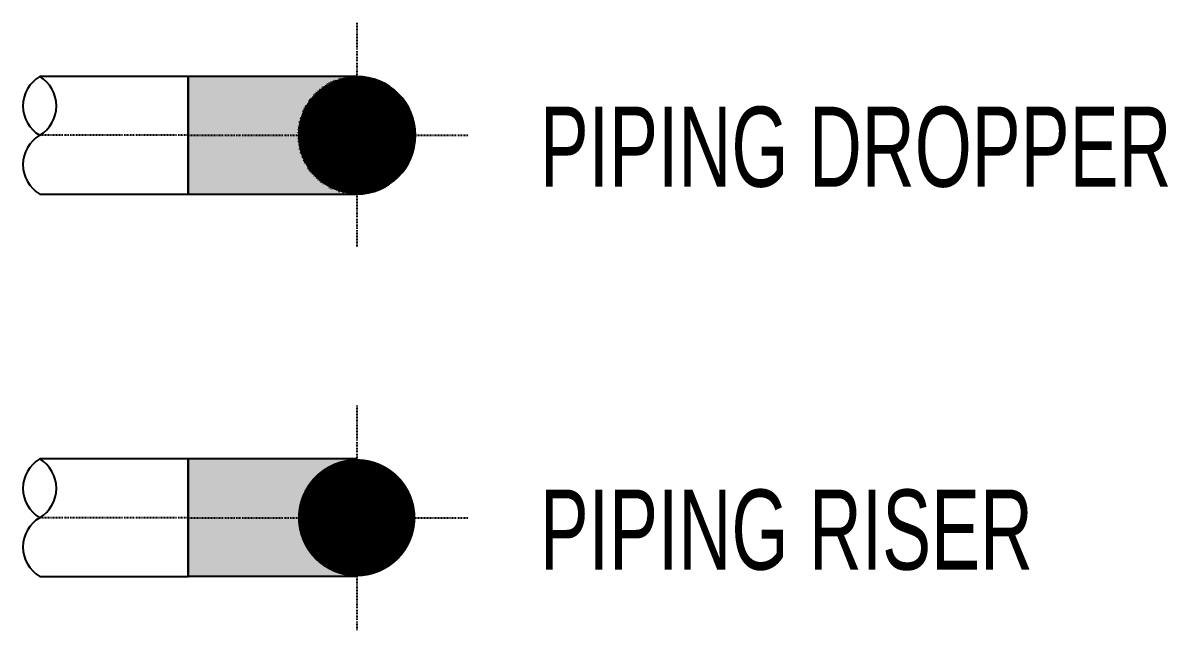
# Model space of a CAD drawing. Header units: millimetres. Extents: x 141 to 153906, y 19826 to 64501.
# Drawn here: x 9943 to 11373, y 43156 to 43914 of the extents above; entities that cross this region are included whole.
import ezdxf

# ---------------------------------------------------------------- set-up
doc = ezdxf.new("R2010")
doc.units = ezdxf.units.MM
doc.linetypes.add('DOT', pattern=[1.4, 0.2, -1.2])
doc.linetypes.add('Vsdd', pattern=[3.55, 1.5, -0.85, 0.35, -0.85])
for name, color, linetype in [('Hvac-Notes', 7, 'Continuous'), ('Hvacpipe', 7, 'Continuous'), ('Hvacshading', 254, 'Continuous')]:
    doc.layers.add(name, color=color, linetype=linetype)
doc.styles.add('Arial Narrow_1', font='ARIALN.TTF', dxfattribs={"height": 250})

msp = doc.modelspace()

# ---------------------------------------------------------------- linework, layer by layer
at = {"layer": 'Hvacpipe', "color": 8, "linetype": 'Vsdd'}
for p, q in [((10359.7, 43914.5, 73.4), (10359.7, 43633.7, 73.4)), ((10149, 43774.1, 73.4), (9963.7, 43774.1, 73.4)), ((10149, 43774.1, 73.4), (10500.1, 43774.1, 73.4)), ((10359.7, 43436.7, 73.4), (10359.7, 43156, 73.4)), ((10149, 43296.3, 73.4), (9963.7, 43296.3, 73.4)), ((10149, 43296.3, 73.4), (10500.1, 43296.3, 73.4))]:
    msp.add_line(p, q, dxfattribs=at)
at = {"layer": 'Hvacpipe', "color": 84, "linetype": 'Continuous'}
for p, q in [((10149, 43369.7, 73.4), (10149, 43223, 73.4)), ((10359.7, 43369.7, 73.4), (10149, 43369.7, 73.4)), ((10359.7, 43223, 73.4), (10149, 43223, 73.4))]:
    msp.add_line(p, q, dxfattribs=at)
at = {"layer": 'Hvacpipe', "color": 170, "linetype": 'Continuous', "elevation": 73.4, "flags": 128}
for points in [[(9963.7, 43774.1, 0.570721), (9963.7, 43847.5, 0.570721), (9963.7, 43774.1, 0.570721), (9963.7, 43700.7, 0.570721)], [(10359.7, 43847.5), (10149, 43847.5), (10149, 43700.7), (10359.7, 43700.7, 1), (10359.7, 43847.5, 1)]]:
    msp.add_lwpolyline(points, format="xyb", dxfattribs=at)
msp.add_lwpolyline([(9963.7, 43700.7), (10149, 43700.7), (10149, 43847.5), (9963.7, 43847.5)], dxfattribs=at)
at = {"layer": 'Hvacpipe', "color": 84, "linetype": 'Continuous', "elevation": 73.4, "flags": 128}
msp.add_lwpolyline([(9963.7, 43296.3, 0.570721), (9963.7, 43369.7, 0.570721), (9963.7, 43296.3, 0.570721), (9963.7, 43223, 0.570721)], format="xyb", dxfattribs=at)
msp.add_lwpolyline([(9963.7, 43223), (10149, 43223), (10149, 43369.7), (9963.7, 43369.7)], dxfattribs=at)
at = {"layer": 'Hvacpipe', "color": 8, "linetype": 'DOT'}
msp.add_arc((10359.7, 43774.1, 73.4), 73.4, 90, 270, dxfattribs=at)
at = {"layer": 'Hvacpipe', "color": 170, "linetype": 'Continuous'}
msp.add_point((10149, 43774.1, 73.4), dxfattribs=at)
msp.add_point((10149, 43774.1, 73.4), dxfattribs=at)
at = {"layer": 'Hvacshading', "color": 163, "linetype": 'Continuous', "const_width": 73.4, "elevation": 73.4, "flags": 128}
msp.add_lwpolyline([(10396.4, 43774.1, 1), (10323, 43774.1, 1)], format="xyb", close=True, dxfattribs=at)
at = {"layer": 'Hvacshading', "color": 83, "linetype": 'Continuous', "const_width": 73.4, "elevation": 73.4, "flags": 128}
msp.add_lwpolyline([(10396.4, 43296.3, 1), (10323, 43296.3, 1)], format="xyb", close=True, dxfattribs=at)
at = {"layer": 'Hvacshading', "color": 80, "linetype": 'Continuous'}
msp.add_point((10359.7, 43774.1, 73.4), dxfattribs=at)
at = {"layer": 'Hvacshading', "color": 83, "linetype": 'Continuous'}
msp.add_point((10359.7, 43296.3, 73.4), dxfattribs=at)
at = {"layer": 'Hvacshading', "color": 163, "linetype": 'Continuous'}
msp.add_solid([(10359.7, 43847.5, 73.4), (10149, 43847.5, 73.4), (10359.7, 43700.7, 73.4), (10149, 43700.7, 73.4)], dxfattribs=at)
at = {"layer": 'Hvacshading', "color": 83, "linetype": 'Continuous'}
msp.add_solid([(10359.7, 43369.7, 73.4), (10149, 43369.7, 73.4), (10359.7, 43223, 73.4), (10149, 43223, 73.4)], dxfattribs=at)

# ---------------------------------------------------------------- texts
at = {"layer": 'Hvac-Notes', "style": 'Arial Narrow_1', "width": 0.8}
for s, p in [('PIPING DROPPER', (10588.5, 43709.8, 73.4)), ('PIPING RISER', (10588.5, 43231.5, 73.4))]:
    msp.add_text(s, height=100, dxfattribs=at).set_placement(p)

doc.saveas('drawing.dxf')
